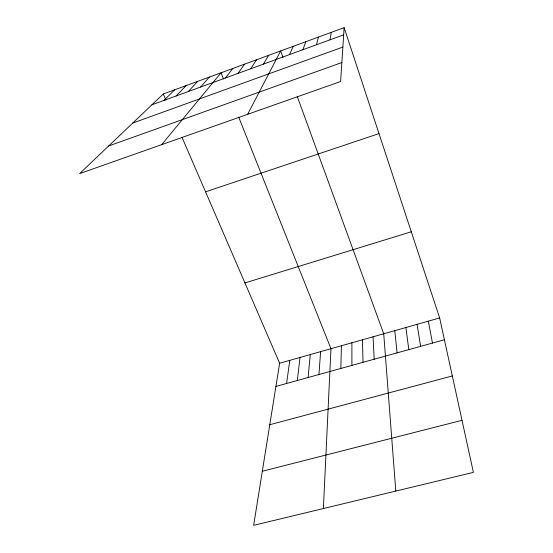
<?xml version="1.0" encoding="UTF-8"?>
<svg xmlns="http://www.w3.org/2000/svg" width="553" height="553" viewBox="0 0 553 553"><rect width="100%" height="100%" fill="white"/><g stroke="black" fill="none" stroke-linecap="round" stroke-linejoin="round"><path stroke-width="0.83" d="M340.862 368.443L341.401 345.756M323.381 508.539L330.964 348.715L238.716 117.201M344.146 27.65L340.613 81.519L79.604 173.614L163.287 93.982L344.146 27.65L439.649 317.961L473.396 472.373L253.647 525.35L279.638 363.231L181.972 137.234M318.963 374.512L320.588 351.646M308.111 377.519L310.268 354.57M297.32 380.505L300.002 357.473M286.585 383.478L289.793 360.362M329.989 39.83L331.275 32.371M316.399 44.786L318.493 37.058M302.913 49.708L305.795 41.717M289.516 54.595L293.18 46.341M247.64 114.326L280.654 50.938L282.963 57.284M263.401 64.127L268.571 55.369M250.675 68.772L256.571 59.765M238.032 73.383L244.647 64.141M225.472 77.966L232.799 68.489M161.663 144.658L221.027 72.802L223.488 78.982M200.615 87.035L209.331 77.095M188.317 91.528L197.711 81.353M176.096 95.987L186.161 85.591M163.958 100.411L174.686 89.8M151.902 104.814L343.676 34.832M132.706 123.084L342.874 47.053M108.637 145.992L341.858 62.551M205.564 191.822L378.999 133.598M244.938 282.929L411.301 231.79M279.638 363.231L439.649 317.961M275.919 386.436L444.412 339.763M269.781 424.718L452.319 375.957M262.316 471.26L462.018 420.315M163.287 93.982L165.886 99.996M297.272 96.54L383.72 333.784L395.803 491.078M428.333 321.162L432.474 343.067M417.08 324.341L420.605 346.358M405.895 327.507L408.812 349.62M394.78 330.653L397.089 352.869M373.054 336.805L374.194 359.215M362.443 339.805L363.024 362.305M351.895 342.791L351.908 365.388"/></g></svg>
